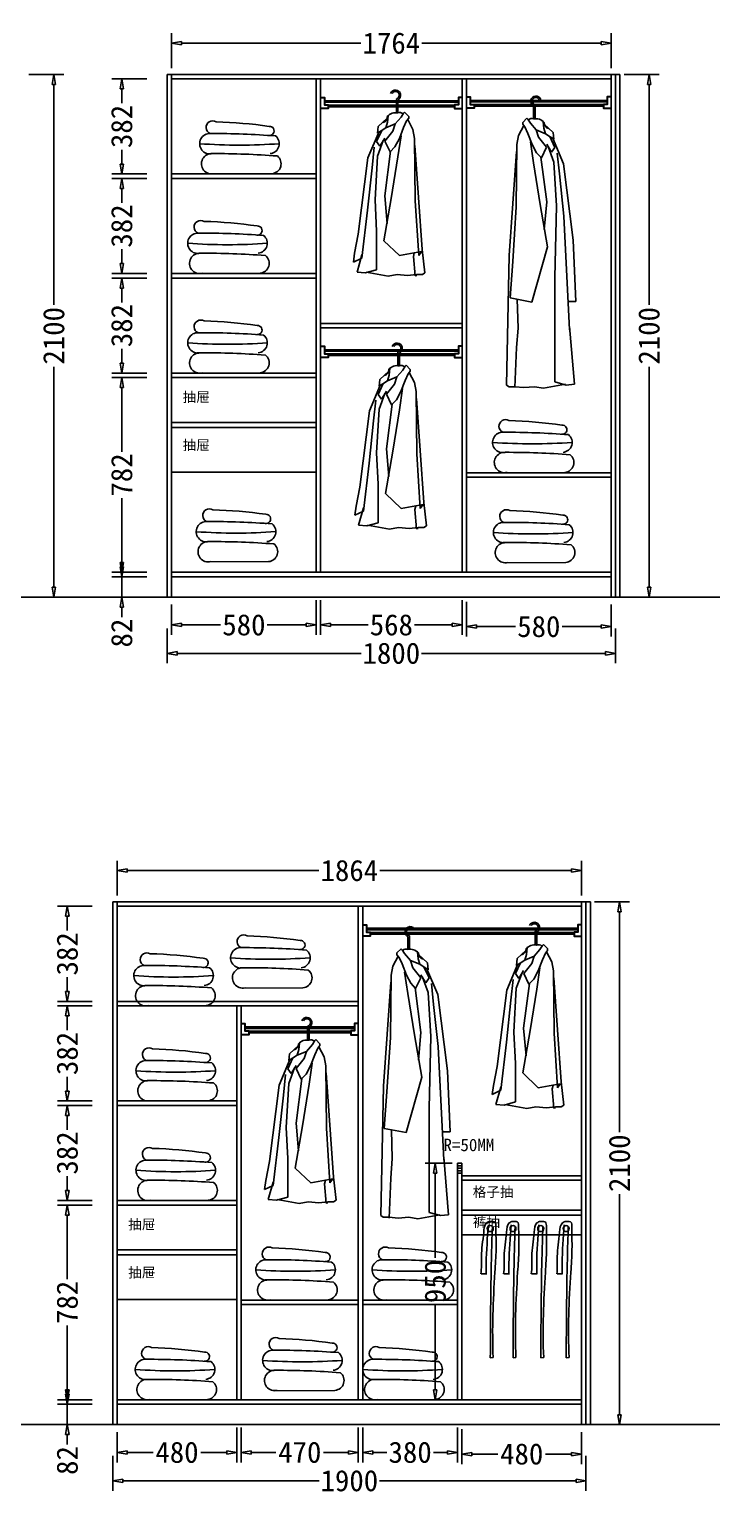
# Model space of a CAD drawing. Header units: millimetres. Extents: x 304407 to 361076, y -1262425 to -1203358.
# Drawn here: x 332654 to 335394, y -1219216 to -1213329 of the extents above; entities that cross this region are included whole.
import ezdxf

# ---------------------------------------------------------------- set-up
doc = ezdxf.new("R2010")
doc.units = ezdxf.units.MM
doc.header["$LTSCALE"] = 20
doc.layers.get('Defpoints').update_dxf_attribs({"color": 250})
for name, color, linetype in [('4', 1, 'Continuous'), ('6', 6, 'Continuous'), ('8', 8, 'Continuous'), ('LAYER10', 11, 'Continuous'), ('LAYER8', 11, 'Continuous'), ('图层3', 4, 'Continuous'), ('墙体', 40, 'Continuous')]:
    doc.layers.add(name, color=color, linetype=linetype)
doc.styles.get("Standard").update_dxf_attribs({"font": 'SimSun.ttf', "height": 85})
doc.styles.add('text', font='SimSun.ttf', dxfattribs={"height": 85})
doc.dimstyles.new('周文晶', dxfattribs={"dimtxt": 70, "dimasz": 40, "dimexe": 40, "dimexo": 30, "dimgap": 10, "dimtad": 0, "dimdec": 0, "dimtxsty": 'Standard', "dimblk": 'CLOSEDBLANK', "dimcen": 200, "dimclrd": 256, "dimclre": 256, "dimadec": 0, "dimazin": 0, "dimtfac": 1, "dimtdec": 0, "dimtmove": 0, "dimatfit": 3, "dimldrblk": 'CLOSEDBLANK', "dimfxl": 100, "dimfxlon": 1, "dimarcsym": 0})

# ---------------------------------------------------------------- blocks, each defined once
blk = doc.blocks.new('_ClosedBlank')
at = {"color": 0, "linetype": 'ByBlock', "lineweight": -2}
for p, q in [((-1, 0.17), (0, 0)), ((-1, 0.17), (-1, -0.17)), ((0, 0), (-1, -0.17))]:
    blk.add_line(p, q, dxfattribs=at)
blk = doc.blocks.new('*D427')
at = {"lineweight": -2, "transparency": 16777216}
for p, q in [((332652.6, -1213510.3), (332792.6, -1213510.3)), ((332752.6, -1213550.3), (332752.6, -1214435.6)), ((332752.6, -1215570.3), (332752.6, -1214685.1)), ((332652.6, -1215610.3), (332792.6, -1215610.3))]:
    blk.add_line(p, q, dxfattribs=at)
at = {"layer": 'Defpoints', "color": 0, "transparency": 16777216}
for p in [(332617.7, -1213510.3), (332752.6, -1213510.3), (332617.7, -1215610.3)]:
    blk.add_point(p, dxfattribs=at)
at = {"lineweight": -2, "transparency": 16777216, "xscale": 40, "yscale": 40, "zscale": 40}
for p, rotation in [((332752.6, -1213510.3), 90), ((332752.6, -1215610.3), 270)]:
    blk.add_blockref('_ClosedBlank', p, dxfattribs=dict(at, rotation=rotation))
at = {"color": 0, "transparency": 16777216, "insert": (332752.6, -1214560.3), "char_height": 85, "attachment_point": 5, "rotation": 90}
blk.add_mtext('2100', dxfattribs=at)
blk = doc.blocks.new('*D536')
at = {"lineweight": -2, "transparency": 16777216}
for p, q in [((333225.6, -1215640.3), (333225.6, -1215761.9)), ((333805.6, -1215621.9), (333805.6, -1215761.9)), ((333265.6, -1215721.9), (333421.5, -1215721.9)), ((333765.6, -1215721.9), (333609.6, -1215721.9))]:
    blk.add_line(p, q, dxfattribs=at)
at = {"layer": 'Defpoints', "color": 0, "transparency": 16777216}
for p in [(333805.6, -1215510.3), (333225.6, -1215610.3), (333805.6, -1215721.9)]:
    blk.add_point(p, dxfattribs=at)
at = {"lineweight": -2, "transparency": 16777216, "xscale": 40, "yscale": 40, "zscale": 40, "rotation": 180}
blk.add_blockref('_ClosedBlank', (333225.6, -1215721.9), dxfattribs=at)
at = {"lineweight": -2, "transparency": 16777216, "xscale": 40, "yscale": 40, "zscale": 40}
blk.add_blockref('_ClosedBlank', (333805.6, -1215721.9), dxfattribs=at)
at = {"color": 0, "transparency": 16777216, "insert": (333515.6, -1215721.9), "char_height": 85, "attachment_point": 5}
blk.add_mtext('580', dxfattribs=at)
blk = doc.blocks.new('*D537')
at = {"lineweight": -2, "transparency": 16777216}
for p, q in [((333823.6, -1215621.9), (333823.6, -1215761.9)), ((334391.6, -1215621.9), (334391.6, -1215761.9)), ((333863.6, -1215721.9), (334014, -1215721.9)), ((334351.6, -1215721.9), (334201.2, -1215721.9))]:
    blk.add_line(p, q, dxfattribs=at)
at = {"layer": 'Defpoints', "color": 0, "transparency": 16777216}
for p in [(333823.6, -1213528.3), (334391.6, -1215510.3), (334391.6, -1215721.9)]:
    blk.add_point(p, dxfattribs=at)
at = {"lineweight": -2, "transparency": 16777216, "xscale": 40, "yscale": 40, "zscale": 40, "rotation": 180}
blk.add_blockref('_ClosedBlank', (333823.6, -1215721.9), dxfattribs=at)
at = {"lineweight": -2, "transparency": 16777216, "xscale": 40, "yscale": 40, "zscale": 40}
blk.add_blockref('_ClosedBlank', (334391.6, -1215721.9), dxfattribs=at)
at = {"color": 0, "transparency": 16777216, "insert": (334107.6, -1215721.9), "char_height": 85, "attachment_point": 5}
blk.add_mtext('568', dxfattribs=at)
blk = doc.blocks.new('*D538')
at = {"lineweight": -2, "transparency": 16777216}
for p, q in [((333225.6, -1213484.9), (333225.6, -1213344.9)), ((334989.6, -1213484.9), (334989.6, -1213344.9)), ((333265.6, -1213384.9), (333985.7, -1213384.9)), ((334949.6, -1213384.9), (334229.5, -1213384.9))]:
    blk.add_line(p, q, dxfattribs=at)
at = {"layer": 'Defpoints', "color": 0, "transparency": 16777216}
for p in [(334989.6, -1213384.9), (333225.6, -1213528.3), (334989.6, -1213528.3)]:
    blk.add_point(p, dxfattribs=at)
at = {"lineweight": -2, "transparency": 16777216, "xscale": 40, "yscale": 40, "zscale": 40, "rotation": 180}
blk.add_blockref('_ClosedBlank', (333225.6, -1213384.9), dxfattribs=at)
at = {"lineweight": -2, "transparency": 16777216, "xscale": 40, "yscale": 40, "zscale": 40}
blk.add_blockref('_ClosedBlank', (334989.6, -1213384.9), dxfattribs=at)
at = {"color": 0, "transparency": 16777216, "insert": (334107.6, -1213384.9), "char_height": 85, "attachment_point": 5}
blk.add_mtext('1764', dxfattribs=at)
blk = doc.blocks.new('*D539')
at = {"lineweight": -2, "transparency": 16777216}
for p, q in [((333207.6, -1215735.9), (333207.6, -1215875.9)), ((335007.6, -1215735.9), (335007.6, -1215875.9)), ((333247.6, -1215835.9), (333986.6, -1215835.9)), ((334967.6, -1215835.9), (334228.5, -1215835.9))]:
    blk.add_line(p, q, dxfattribs=at)
at = {"layer": 'Defpoints', "color": 0, "transparency": 16777216}
for p in [(333207.6, -1215610.3), (335007.6, -1215610.3), (335007.6, -1215835.9)]:
    blk.add_point(p, dxfattribs=at)
at = {"lineweight": -2, "transparency": 16777216, "xscale": 40, "yscale": 40, "zscale": 40, "rotation": 180}
blk.add_blockref('_ClosedBlank', (333207.6, -1215835.9), dxfattribs=at)
at = {"lineweight": -2, "transparency": 16777216, "xscale": 40, "yscale": 40, "zscale": 40}
blk.add_blockref('_ClosedBlank', (335007.6, -1215835.9), dxfattribs=at)
at = {"color": 0, "transparency": 16777216, "insert": (334107.6, -1215835.9), "char_height": 85, "attachment_point": 5}
blk.add_mtext('1800', dxfattribs=at)
blk = doc.blocks.new('*D540')
at = {"lineweight": -2, "transparency": 16777216}
for p, q in [((333025.3, -1215488.3), (333025.3, -1215448.3)), ((333125.3, -1215528.3), (332985.3, -1215528.3)), ((333025.3, -1215528.3), (333025.3, -1215610.3)), ((333125.3, -1215610.3), (332985.3, -1215610.3)), ((333025.3, -1215650.3), (333025.3, -1215690.3))]:
    blk.add_line(p, q, dxfattribs=at)
at = {"layer": 'Defpoints', "color": 0, "transparency": 16777216}
for p in [(333025.3, -1215528.3), (333225.6, -1215528.3), (333207.6, -1215610.3)]:
    blk.add_point(p, dxfattribs=at)
at = {"lineweight": -2, "transparency": 16777216, "xscale": 40, "yscale": 40, "zscale": 40}
for p, rotation in [((333025.3, -1215528.3), 270), ((333025.3, -1215610.3), 90)]:
    blk.add_blockref('_ClosedBlank', p, dxfattribs=dict(at, rotation=rotation))
at = {"color": 0, "transparency": 16777216, "insert": (333025.3, -1215754.4), "char_height": 85, "attachment_point": 5, "rotation": 90}
blk.add_mtext('82', dxfattribs=at)
blk = doc.blocks.new('*D541')
at = {"lineweight": -2, "transparency": 16777216}
for p, q in [((333125.3, -1214728.3), (332985.3, -1214728.3)), ((333025.3, -1214768.3), (333025.3, -1215026.2)), ((333025.3, -1215470.3), (333025.3, -1215212.4)), ((333125.3, -1215510.3), (332985.3, -1215510.3))]:
    blk.add_line(p, q, dxfattribs=at)
at = {"layer": 'Defpoints', "color": 0, "transparency": 16777216}
for p in [(333025.3, -1214728.3), (333225.6, -1214728.3), (333225.6, -1215510.3)]:
    blk.add_point(p, dxfattribs=at)
at = {"lineweight": -2, "transparency": 16777216, "xscale": 40, "yscale": 40, "zscale": 40}
for p, rotation in [((333025.3, -1214728.3), 90), ((333025.3, -1215510.3), 270)]:
    blk.add_blockref('_ClosedBlank', p, dxfattribs=dict(at, rotation=rotation))
at = {"color": 0, "transparency": 16777216, "insert": (333025.3, -1215119.3), "char_height": 85, "attachment_point": 5, "rotation": 90}
blk.add_mtext('782', dxfattribs=at)
blk = doc.blocks.new('*D542')
at = {"lineweight": -2, "transparency": 16777216}
for p, q in [((333125.3, -1214328.3), (332985.3, -1214328.3)), ((333025.3, -1214368.3), (333025.3, -1214426)), ((333025.3, -1214670.3), (333025.3, -1214612.7)), ((333125.3, -1214710.3), (332985.3, -1214710.3))]:
    blk.add_line(p, q, dxfattribs=at)
at = {"layer": 'Defpoints', "color": 0, "transparency": 16777216}
for p in [(333025.3, -1214328.3), (333225.6, -1214328.3), (333225.6, -1214710.3)]:
    blk.add_point(p, dxfattribs=at)
at = {"lineweight": -2, "transparency": 16777216, "xscale": 40, "yscale": 40, "zscale": 40}
for p, rotation in [((333025.3, -1214328.3), 90), ((333025.3, -1214710.3), 270)]:
    blk.add_blockref('_ClosedBlank', p, dxfattribs=dict(at, rotation=rotation))
at = {"color": 0, "transparency": 16777216, "insert": (333025.3, -1214519.3), "char_height": 85, "attachment_point": 5, "rotation": 90}
blk.add_mtext('382', dxfattribs=at)
blk = doc.blocks.new('*D543')
at = {"lineweight": -2, "transparency": 16777216}
for p, q in [((333125.3, -1213928.3), (332985.3, -1213928.3)), ((333025.3, -1213968.3), (333025.3, -1214026)), ((333025.3, -1214270.3), (333025.3, -1214212.7)), ((333125.3, -1214310.3), (332985.3, -1214310.3))]:
    blk.add_line(p, q, dxfattribs=at)
at = {"layer": 'Defpoints', "color": 0, "transparency": 16777216}
for p in [(333025.3, -1213928.3), (333225.6, -1213928.3), (333225.6, -1214310.3)]:
    blk.add_point(p, dxfattribs=at)
at = {"lineweight": -2, "transparency": 16777216, "xscale": 40, "yscale": 40, "zscale": 40}
for p, rotation in [((333025.3, -1213928.3), 90), ((333025.3, -1214310.3), 270)]:
    blk.add_blockref('_ClosedBlank', p, dxfattribs=dict(at, rotation=rotation))
at = {"color": 0, "transparency": 16777216, "insert": (333025.3, -1214119.3), "char_height": 85, "attachment_point": 5, "rotation": 90}
blk.add_mtext('382', dxfattribs=at)
blk = doc.blocks.new('*D544')
at = {"lineweight": -2, "transparency": 16777216}
for p, q in [((333125.3, -1213528.3), (332985.3, -1213528.3)), ((333025.3, -1213568.3), (333025.3, -1213626)), ((333025.3, -1213870.3), (333025.3, -1213812.7)), ((333125.3, -1213910.3), (332985.3, -1213910.3))]:
    blk.add_line(p, q, dxfattribs=at)
at = {"layer": 'Defpoints', "color": 0, "transparency": 16777216}
for p in [(333025.3, -1213528.3), (333225.6, -1213528.3), (333225.6, -1213910.3)]:
    blk.add_point(p, dxfattribs=at)
at = {"lineweight": -2, "transparency": 16777216, "xscale": 40, "yscale": 40, "zscale": 40}
for p, rotation in [((333025.3, -1213528.3), 90), ((333025.3, -1213910.3), 270)]:
    blk.add_blockref('_ClosedBlank', p, dxfattribs=dict(at, rotation=rotation))
at = {"color": 0, "transparency": 16777216, "insert": (333025.3, -1213719.3), "char_height": 85, "attachment_point": 5, "rotation": 90}
blk.add_mtext('382', dxfattribs=at)
blk = doc.blocks.new('*D545')
at = {"lineweight": -2, "transparency": 16777216}
for p, q in [((335042.4, -1213510.3), (335182.4, -1213510.3)), ((335142.4, -1213550.3), (335142.4, -1214435.6)), ((335142.4, -1215570.3), (335142.4, -1214685.1)), ((335042.4, -1215610.3), (335182.4, -1215610.3))]:
    blk.add_line(p, q, dxfattribs=at)
at = {"layer": 'Defpoints', "color": 0, "transparency": 16777216}
for p in [(335007.6, -1213510.3), (335142.4, -1213510.3), (335007.6, -1215610.3)]:
    blk.add_point(p, dxfattribs=at)
at = {"lineweight": -2, "transparency": 16777216, "xscale": 40, "yscale": 40, "zscale": 40}
for p, rotation in [((335142.4, -1213510.3), 90), ((335142.4, -1215610.3), 270)]:
    blk.add_blockref('_ClosedBlank', p, dxfattribs=dict(at, rotation=rotation))
at = {"color": 0, "transparency": 16777216, "insert": (335142.4, -1214560.3), "char_height": 85, "attachment_point": 5, "rotation": 90}
blk.add_mtext('2100', dxfattribs=at)
blk = doc.blocks.new('*D546')
at = {"lineweight": -2, "transparency": 16777216}
for p, q in [((334409.6, -1215628.5), (334409.6, -1215768.5)), ((334989.6, -1215640.3), (334989.6, -1215768.5)), ((334449.6, -1215728.5), (334605.5, -1215728.5)), ((334949.6, -1215728.5), (334793.6, -1215728.5))]:
    blk.add_line(p, q, dxfattribs=at)
at = {"layer": 'Defpoints', "color": 0, "transparency": 16777216}
for p in [(334409.6, -1215510.3), (334989.6, -1215610.3), (334989.6, -1215728.5)]:
    blk.add_point(p, dxfattribs=at)
at = {"lineweight": -2, "transparency": 16777216, "xscale": 40, "yscale": 40, "zscale": 40, "rotation": 180}
blk.add_blockref('_ClosedBlank', (334409.6, -1215728.5), dxfattribs=at)
at = {"lineweight": -2, "transparency": 16777216, "xscale": 40, "yscale": 40, "zscale": 40}
blk.add_blockref('_ClosedBlank', (334989.6, -1215728.5), dxfattribs=at)
at = {"color": 0, "transparency": 16777216, "insert": (334699.6, -1215728.5), "char_height": 85, "attachment_point": 5}
blk.add_mtext('580', dxfattribs=at)
blk = doc.blocks.new('*D2085')
at = {"lineweight": -2, "transparency": 16777216}
for p, q in [((333487, -1218945.7), (333487, -1219085.7)), ((333007, -1218964.1), (333007, -1219085.7)), ((333047, -1219045.7), (333151.5, -1219045.7)), ((333447, -1219045.7), (333342.4, -1219045.7))]:
    blk.add_line(p, q, dxfattribs=at)
at = {"layer": 'Defpoints', "color": 0, "transparency": 16777216}
for p in [(333487, -1218834.1), (333007, -1218934.1), (333487, -1219045.7)]:
    blk.add_point(p, dxfattribs=at)
at = {"lineweight": -2, "transparency": 16777216, "xscale": 40, "yscale": 40, "zscale": 40, "rotation": 180}
blk.add_blockref('_ClosedBlank', (333007, -1219045.7), dxfattribs=at)
at = {"lineweight": -2, "transparency": 16777216, "xscale": 40, "yscale": 40, "zscale": 40}
blk.add_blockref('_ClosedBlank', (333487, -1219045.7), dxfattribs=at)
at = {"color": 0, "transparency": 16777216, "insert": (333247, -1219045.7), "char_height": 85, "attachment_point": 5}
blk.add_mtext('480', dxfattribs=at)
blk = doc.blocks.new('*D2086')
at = {"lineweight": -2, "transparency": 16777216}
for p, q in [((333993, -1218945.7), (333993, -1219085.7)), ((334373, -1218945.7), (334373, -1219085.7)), ((334033, -1219045.7), (334088.9, -1219045.7)), ((334333, -1219045.7), (334277, -1219045.7))]:
    blk.add_line(p, q, dxfattribs=at)
at = {"layer": 'Defpoints', "color": 0, "transparency": 16777216}
for p in [(333993, -1216852.1), (334373, -1218834.1), (334373, -1219045.7)]:
    blk.add_point(p, dxfattribs=at)
at = {"lineweight": -2, "transparency": 16777216, "xscale": 40, "yscale": 40, "zscale": 40, "rotation": 180}
blk.add_blockref('_ClosedBlank', (333993, -1219045.7), dxfattribs=at)
at = {"lineweight": -2, "transparency": 16777216, "xscale": 40, "yscale": 40, "zscale": 40}
blk.add_blockref('_ClosedBlank', (334373, -1219045.7), dxfattribs=at)
at = {"color": 0, "transparency": 16777216, "insert": (334183, -1219045.7), "char_height": 85, "attachment_point": 5}
blk.add_mtext('380', dxfattribs=at)
blk = doc.blocks.new('*D2087')
at = {"lineweight": -2, "transparency": 16777216}
for p, q in [((333007, -1216808.7), (333007, -1216668.7)), ((333047, -1216708.7), (333817.1, -1216708.7)), ((334831, -1216708.7), (334060.9, -1216708.7)), ((334871, -1216808.7), (334871, -1216668.7))]:
    blk.add_line(p, q, dxfattribs=at)
at = {"layer": 'Defpoints', "color": 0, "transparency": 16777216}
for p in [(334871, -1216708.7), (333007, -1216852.1), (334871, -1216852.1)]:
    blk.add_point(p, dxfattribs=at)
at = {"lineweight": -2, "transparency": 16777216, "xscale": 40, "yscale": 40, "zscale": 40, "rotation": 180}
blk.add_blockref('_ClosedBlank', (333007, -1216708.7), dxfattribs=at)
at = {"lineweight": -2, "transparency": 16777216, "xscale": 40, "yscale": 40, "zscale": 40}
blk.add_blockref('_ClosedBlank', (334871, -1216708.7), dxfattribs=at)
at = {"color": 0, "transparency": 16777216, "insert": (333939, -1216708.7), "char_height": 85, "attachment_point": 5}
blk.add_mtext('1864', dxfattribs=at)
blk = doc.blocks.new('*D2088')
at = {"lineweight": -2, "transparency": 16777216}
for p, q in [((332989, -1219059.8), (332989, -1219199.8)), ((334889, -1219059.8), (334889, -1219199.8)), ((333029, -1219159.8), (333818, -1219159.8)), ((334849, -1219159.8), (334059.9, -1219159.8))]:
    blk.add_line(p, q, dxfattribs=at)
at = {"layer": 'Defpoints', "color": 0, "transparency": 16777216}
for p in [(332989, -1218934.1), (334889, -1218934.1), (334889, -1219159.8)]:
    blk.add_point(p, dxfattribs=at)
at = {"lineweight": -2, "transparency": 16777216, "xscale": 40, "yscale": 40, "zscale": 40, "rotation": 180}
blk.add_blockref('_ClosedBlank', (332989, -1219159.8), dxfattribs=at)
at = {"lineweight": -2, "transparency": 16777216, "xscale": 40, "yscale": 40, "zscale": 40}
blk.add_blockref('_ClosedBlank', (334889, -1219159.8), dxfattribs=at)
at = {"color": 0, "transparency": 16777216, "insert": (333939, -1219159.8), "char_height": 85, "attachment_point": 5}
blk.add_mtext('1900', dxfattribs=at)
blk = doc.blocks.new('*D2089')
at = {"lineweight": -2, "transparency": 16777216}
for p, q in [((334923.8, -1216834.1), (335063.8, -1216834.1)), ((335023.8, -1216874.1), (335023.8, -1217759.4)), ((335023.8, -1218894.1), (335023.8, -1218008.9)), ((334923.8, -1218934.1), (335063.8, -1218934.1))]:
    blk.add_line(p, q, dxfattribs=at)
at = {"layer": 'Defpoints', "color": 0, "transparency": 16777216}
for p in [(334889, -1216834.1), (335023.8, -1216834.1), (334889, -1218934.1)]:
    blk.add_point(p, dxfattribs=at)
at = {"lineweight": -2, "transparency": 16777216, "xscale": 40, "yscale": 40, "zscale": 40}
for p, rotation in [((335023.8, -1216834.1), 90), ((335023.8, -1218934.1), 270)]:
    blk.add_blockref('_ClosedBlank', p, dxfattribs=dict(at, rotation=rotation))
at = {"color": 0, "transparency": 16777216, "insert": (335023.8, -1217884.1), "char_height": 85, "attachment_point": 5, "rotation": 90}
blk.add_mtext('2100', dxfattribs=at)
blk = doc.blocks.new('*D2090')
at = {"lineweight": -2, "transparency": 16777216}
for p, q in [((334352, -1217884.1), (334244, -1217884.1)), ((334284, -1217924.1), (334284, -1218264.1)), ((334284, -1218794.1), (334284, -1218454.1)), ((334343, -1218834.1), (334244, -1218834.1))]:
    blk.add_line(p, q, dxfattribs=at)
at = {"layer": 'Defpoints', "color": 0, "transparency": 16777216}
for p in [(334382, -1217884.1), (334284, -1218834.1), (334373, -1218834.1)]:
    blk.add_point(p, dxfattribs=at)
at = {"lineweight": -2, "transparency": 16777216, "xscale": 40, "yscale": 40, "zscale": 40}
for p, rotation in [((334284, -1217884.1), 90), ((334284, -1218834.1), 270)]:
    blk.add_blockref('_ClosedBlank', p, dxfattribs=dict(at, rotation=rotation))
at = {"color": 0, "transparency": 16777216, "insert": (334284, -1218359.1), "char_height": 85, "attachment_point": 5, "rotation": 90}
blk.add_mtext('950', dxfattribs=at)
blk = doc.blocks.new('*D2091')
at = {"lineweight": -2, "transparency": 16777216}
for p, q in [((334391, -1218952.4), (334391, -1219092.4)), ((334871, -1218964.1), (334871, -1219092.4)), ((334431, -1219052.4), (334535.5, -1219052.4)), ((334831, -1219052.4), (334726.4, -1219052.4))]:
    blk.add_line(p, q, dxfattribs=at)
at = {"layer": 'Defpoints', "color": 0, "transparency": 16777216}
for p in [(334391, -1218834.1), (334871, -1218934.1), (334871, -1219052.4)]:
    blk.add_point(p, dxfattribs=at)
at = {"lineweight": -2, "transparency": 16777216, "xscale": 40, "yscale": 40, "zscale": 40, "rotation": 180}
blk.add_blockref('_ClosedBlank', (334391, -1219052.4), dxfattribs=at)
at = {"lineweight": -2, "transparency": 16777216, "xscale": 40, "yscale": 40, "zscale": 40}
blk.add_blockref('_ClosedBlank', (334871, -1219052.4), dxfattribs=at)
at = {"color": 0, "transparency": 16777216, "insert": (334631, -1219052.4), "char_height": 85, "attachment_point": 5}
blk.add_mtext('480', dxfattribs=at)
blk = doc.blocks.new('*D2092')
at = {"lineweight": -2, "transparency": 16777216}
for p, q in [((332806.7, -1218812.1), (332806.7, -1218772.1)), ((332906.7, -1218852.1), (332766.7, -1218852.1)), ((332806.7, -1218852.1), (332806.7, -1218934.1)), ((332906.7, -1218934.1), (332766.7, -1218934.1)), ((332806.7, -1218974.1), (332806.7, -1219014.1))]:
    blk.add_line(p, q, dxfattribs=at)
at = {"layer": 'Defpoints', "color": 0, "transparency": 16777216}
for p in [(332806.7, -1218852.1), (333007, -1218852.1), (332989, -1218934.1)]:
    blk.add_point(p, dxfattribs=at)
at = {"lineweight": -2, "transparency": 16777216, "xscale": 40, "yscale": 40, "zscale": 40}
for p, rotation in [((332806.7, -1218852.1), 270), ((332806.7, -1218934.1), 90)]:
    blk.add_blockref('_ClosedBlank', p, dxfattribs=dict(at, rotation=rotation))
at = {"color": 0, "transparency": 16777216, "insert": (332806.7, -1219078.2), "char_height": 85, "attachment_point": 5, "rotation": 90}
blk.add_mtext('82', dxfattribs=at)
blk = doc.blocks.new('*D2093')
at = {"lineweight": -2, "transparency": 16777216}
for p, q in [((332906.7, -1218052.1), (332766.7, -1218052.1)), ((332806.7, -1218092.1), (332806.7, -1218350)), ((332806.7, -1218794.1), (332806.7, -1218536.2)), ((332906.7, -1218834.1), (332766.7, -1218834.1))]:
    blk.add_line(p, q, dxfattribs=at)
at = {"layer": 'Defpoints', "color": 0, "transparency": 16777216}
for p in [(332806.7, -1218052.1), (333007, -1218052.1), (333007, -1218834.1)]:
    blk.add_point(p, dxfattribs=at)
at = {"lineweight": -2, "transparency": 16777216, "xscale": 40, "yscale": 40, "zscale": 40}
for p, rotation in [((332806.7, -1218052.1), 90), ((332806.7, -1218834.1), 270)]:
    blk.add_blockref('_ClosedBlank', p, dxfattribs=dict(at, rotation=rotation))
at = {"color": 0, "transparency": 16777216, "insert": (332806.7, -1218443.1), "char_height": 85, "attachment_point": 5, "rotation": 90}
blk.add_mtext('782', dxfattribs=at)
blk = doc.blocks.new('*D2094')
at = {"lineweight": -2, "transparency": 16777216}
for p, q in [((332906.7, -1217652.1), (332766.7, -1217652.1)), ((332806.7, -1217692.1), (332806.7, -1217749.8)), ((332806.7, -1217994.1), (332806.7, -1217936.5)), ((332906.7, -1218034.1), (332766.7, -1218034.1))]:
    blk.add_line(p, q, dxfattribs=at)
at = {"layer": 'Defpoints', "color": 0, "transparency": 16777216}
for p in [(332806.7, -1217652.1), (333007, -1217652.1), (333007, -1218034.1)]:
    blk.add_point(p, dxfattribs=at)
at = {"lineweight": -2, "transparency": 16777216, "xscale": 40, "yscale": 40, "zscale": 40}
for p, rotation in [((332806.7, -1217652.1), 90), ((332806.7, -1218034.1), 270)]:
    blk.add_blockref('_ClosedBlank', p, dxfattribs=dict(at, rotation=rotation))
at = {"color": 0, "transparency": 16777216, "insert": (332806.7, -1217843.1), "char_height": 85, "attachment_point": 5, "rotation": 90}
blk.add_mtext('382', dxfattribs=at)
blk = doc.blocks.new('*D2095')
at = {"lineweight": -2, "transparency": 16777216}
for p, q in [((332906.7, -1217252.1), (332766.7, -1217252.1)), ((332806.7, -1217292.1), (332806.7, -1217349.8)), ((332806.7, -1217594.1), (332806.7, -1217536.5)), ((332906.7, -1217634.1), (332766.7, -1217634.1))]:
    blk.add_line(p, q, dxfattribs=at)
at = {"layer": 'Defpoints', "color": 0, "transparency": 16777216}
for p in [(332806.7, -1217252.1), (333007, -1217252.1), (333007, -1217634.1)]:
    blk.add_point(p, dxfattribs=at)
at = {"lineweight": -2, "transparency": 16777216, "xscale": 40, "yscale": 40, "zscale": 40}
for p, rotation in [((332806.7, -1217252.1), 90), ((332806.7, -1217634.1), 270)]:
    blk.add_blockref('_ClosedBlank', p, dxfattribs=dict(at, rotation=rotation))
at = {"color": 0, "transparency": 16777216, "insert": (332806.7, -1217443.1), "char_height": 85, "attachment_point": 5, "rotation": 90}
blk.add_mtext('382', dxfattribs=at)
blk = doc.blocks.new('*D2096')
at = {"lineweight": -2, "transparency": 16777216}
for p, q in [((332906.7, -1216852.1), (332766.7, -1216852.1)), ((332806.7, -1216892.1), (332806.7, -1216949.8)), ((332806.7, -1217194.1), (332806.7, -1217136.5)), ((332906.7, -1217234.1), (332766.7, -1217234.1))]:
    blk.add_line(p, q, dxfattribs=at)
at = {"layer": 'Defpoints', "color": 0, "transparency": 16777216}
for p in [(332806.7, -1216852.1), (333007, -1216852.1), (333007, -1217234.1)]:
    blk.add_point(p, dxfattribs=at)
at = {"lineweight": -2, "transparency": 16777216, "xscale": 40, "yscale": 40, "zscale": 40}
for p, rotation in [((332806.7, -1216852.1), 90), ((332806.7, -1217234.1), 270)]:
    blk.add_blockref('_ClosedBlank', p, dxfattribs=dict(at, rotation=rotation))
at = {"color": 0, "transparency": 16777216, "insert": (332806.7, -1217043.1), "char_height": 85, "attachment_point": 5, "rotation": 90}
blk.add_mtext('382', dxfattribs=at)
blk = doc.blocks.new('*D2097')
at = {"lineweight": -2, "transparency": 16777216}
for p, q in [((333505, -1218945.7), (333505, -1219085.7)), ((333975, -1218945.7), (333975, -1219085.7)), ((333545, -1219045.7), (333644.5, -1219045.7)), ((333935, -1219045.7), (333835.4, -1219045.7))]:
    blk.add_line(p, q, dxfattribs=at)
at = {"layer": 'Defpoints', "color": 0, "transparency": 16777216}
for p in [(333505, -1218834.1), (333975, -1218834.1), (333975, -1219045.7)]:
    blk.add_point(p, dxfattribs=at)
at = {"lineweight": -2, "transparency": 16777216, "xscale": 40, "yscale": 40, "zscale": 40, "rotation": 180}
blk.add_blockref('_ClosedBlank', (333505, -1219045.7), dxfattribs=at)
at = {"lineweight": -2, "transparency": 16777216, "xscale": 40, "yscale": 40, "zscale": 40}
blk.add_blockref('_ClosedBlank', (333975, -1219045.7), dxfattribs=at)
at = {"color": 0, "transparency": 16777216, "insert": (333740, -1219045.7), "char_height": 85, "attachment_point": 5}
blk.add_mtext('470', dxfattribs=at)
blk = doc.blocks.new('A$C1C5764E0')
at = {"layer": '8'}
for p, q in [((172.3, 708.4), (172.3, 657.4)), ((178.3, 708.4), (178.3, 657.4)), ((191.5, 639.3), (201.2, 654.6)), ((201.2, 654.6), (205.3, 658.7)), ((205.3, 658.7), (222, 642.1)), ((99.9, 601.9), (97.1, 574.2)), ((97.1, 574.2), (130.4, 596.4)), ((135.3, 635.3), (99.9, 601.9)), ((130.4, 596.4), (137.4, 618.5)), ((130.4, 596.4), (167.9, 611.6)), ((137.4, 618.5), (140.1, 644.9)), ((158.2, 582.5), (167.9, 611.6)), ((167.9, 611.6), (191.5, 639.3)), ((201.2, 597.8), (184.5, 553.4)), ((213.6, 624.1), (201.2, 597.8)), ((222, 635.2), (213.6, 624.1)), ((217.8, 629.6), (238.6, 589.4)), ((222, 642.1), (222, 635.2)), ((238.6, 589.4), (245.5, 553.4)), ((103, 580.9), (58.4, 475.1)), ((113.7, 585.2), (93.2, 541.7)), ((93.2, 541.7), (106.3, 522.1)), ((96.5, 482.8), (119.4, 544.9)), ((106.3, 522.1), (125.9, 554.7)), ((126.3, 542.3), (158.2, 582.5)), ((147.1, 499.3), (126.3, 542.3)), ((184.5, 553.4), (166.5, 520.1)), ((178.3, 479.5), (191.3, 564.6)), ((245.5, 553.4), (248.3, 302.5)), ((58.4, 475.1), (19.5, 168.8)), ((75, 435), (83.4, 518.8)), ((86.6, 306.3), (96.5, 482.8)), ((148.8, 502.4), (125.9, 322.6)), ((166.5, 520.1), (147.1, 499.3)), ((152.1, 312.8), (178.3, 479.5)), ((276.4, 106.8), (247, 525.3)), ((57, 265.8), (75, 435)), ((93.2, 180.9), (86.6, 306.3)), ((122.6, 142.8), (152.1, 312.8)), ((125.9, 322.6), (135.7, 211.4)), ((248.3, 302.5), (262.2, 83.5)), ((34.3, 73.1), (57, 265.8)), ((93.2, 26.2), (93.2, 180.9)), ((19.5, 168.8), (4.8, 92.7)), ((184.8, 82.8), (122.6, 142.8)), ((4.8, 92.7), (0, 56.7)), ((0, 56.7), (34.3, 73.1)), ((34.3, 86.2), (14.7, 16.3)), ((273.1, 99.1), (184.8, 82.8)), ((244.2, 93.8), (240.9, 79.6)), ((240.9, 79.6), (247.4, 1.1)), ((262.2, 83.5), (273.1, 99.1)), ((286.7, 13.1), (276.4, 106.8)), ((14.7, 16.3), (47.4, 13.1)), ((47.4, 13.1), (93.2, 26.2)), ((50.7, 16.3), (139, 0)), ((139, 0), (175, 6.5)), ((175, 6.5), (217.5, 3.3)), ((217.5, 3.3), (253.5, 6.5)), ((247.4, 1.1), (254, 3.3)), ((253.5, 6.5), (276.9, 6.5)), ((276.9, 6.5), (286.7, 13.1))]:
    blk.add_line(p, q, dxfattribs=at)
for centre, radius, start, end in [((168.9, 727.1), 20.9, 296.63379, 159.52854), ((168.9, 727.1), 14.9, 296.63379, 150.61748), ((175.9, 709.9), 3.91, 94.6712, 201.96259), ((168.9, 613.1), 43.9, 77.69929, 138.59655), ((186.2, 639.8), 18, 42.48003, 116.33917), ((110.9, 641.2), 25.1, 286.26362, 2.02477)]:
    blk.add_arc(centre, radius, start, end, dxfattribs=at)
blk = doc.blocks.new('A$C4F477F88')
at = {"layer": 'LAYER10'}
blk.add_blockref('A$C1C5764E0', (0, 0), dxfattribs=at)
blk = doc.blocks.new('A$C5E603B19')
at = {"layer": 'LAYER8'}
blk.add_blockref('A$C4F477F88', (0, 0), dxfattribs=at)
blk = doc.blocks.new('A$C1B0A679D')
at = {"layer": '图层3'}
blk.add_blockref('A$C5E603B19', (0, 0), dxfattribs=at)
blk = doc.blocks.new('A$C52EB379C')
at = {"layer": '8'}
for p, q in [((163.3, 1134.6), (163.3, 1083.5)), ((169.3, 1134.6), (169.3, 1083.5)), ((126.4, 1061.5), (91, 1028.1)), ((128.4, 1044.7), (131.2, 1071)), ((159, 1037.8), (182.5, 1065.5)), ((182.5, 1065.5), (192.3, 1080.7)), ((192.3, 1080.7), (196.4, 1084.9)), ((196.4, 1084.9), (213.1, 1068.3)), ((213.1, 1061.3), (204.7, 1050.2)), ((213.1, 1068.3), (213.1, 1061.3)), ((94.1, 1007.1), (49.5, 901.3)), ((104.8, 1011.4), (84.3, 967.8)), ((91, 1028.1), (88.2, 1000.3)), ((88.2, 1000.3), (121.5, 1022.5)), ((117.4, 968.5), (149.3, 1008.7)), ((121.5, 1022.5), (128.4, 1044.7)), ((121.5, 1022.5), (159, 1037.8)), ((149.3, 1008.7), (159, 1037.8)), ((192.3, 1023.9), (175.6, 979.5)), ((204.7, 1050.2), (192.3, 1023.9)), ((208.9, 1055.8), (229.7, 1015.6)), ((229.7, 1015.6), (236.6, 979.5)), ((66.1, 861.1), (74.5, 944.9)), ((84.3, 967.8), (97.4, 948.2)), ((87.6, 909), (110.5, 971.1)), ((97.4, 948.2), (117, 980.9)), ((138.2, 925.5), (117.4, 968.5)), ((157.6, 946.3), (138.2, 925.5)), ((175.6, 979.5), (157.6, 946.3)), ((169.3, 905.7), (182.4, 990.7)), ((236.6, 979.5), (239.4, 728.7)), ((267.5, 533), (238.1, 951.5)), ((49.5, 901.3), (10.6, 595)), ((77.7, 732.4), (87.6, 909)), ((139.9, 928.6), (117, 748.8)), ((143.2, 738.9), (169.3, 905.7)), ((48.1, 692), (66.1, 861.1)), ((84.3, 444.7), (77.7, 732.4)), ((113.7, 568.9), (143.2, 738.9)), ((117, 748.8), (126.8, 637.6)), ((239.4, 728.7), (253.3, 509.7)), ((25.4, 235.4), (48.1, 692)), ((10.6, 595), (0, 349)), ((175.9, 346.6), (113.7, 568.9)), ((277.8, 13.1), (267.5, 533)), ((253.3, 509.7), (264.2, 362.9)), ((84.3, 26.2), (84.3, 444.7)), ((264.2, 362.9), (175.9, 346.6)), ((235.3, 357.6), (232, 242)), ((0, 349), (31, 349)), ((25.4, 248.5), (5.8, 16.3)), ((232, 242), (238.5, 163.5)), ((238.5, 163.5), (245.1, 3.3)), ((5.8, 16.3), (38.5, 13.1)), ((38.5, 13.1), (84.3, 26.2)), ((41.7, 16.3), (130.1, 0)), ((130.1, 0), (166.1, 6.5)), ((166.1, 6.5), (208.6, 3.3)), ((208.6, 3.3), (244.6, 6.5)), ((244.6, 6.5), (268, 6.5)), ((268, 6.5), (277.8, 13.1))]:
    blk.add_line(p, q, dxfattribs=at)
for centre, radius, start, end in [((160, 1153.2), 20.9, 296.63379, 159.52854), ((160, 1153.2), 14.9, 296.63379, 150.61748), ((167, 1136), 3.91, 94.6712, 201.96259), ((102, 1067.4), 25.1, 286.26362, 2.02477), ((160, 1039.2), 43.9, 77.69929, 138.59655), ((177.3, 1066), 18, 42.48003, 116.33917)]:
    blk.add_arc(centre, radius, start, end, dxfattribs=at)
blk = doc.blocks.new('A$C05785CA5')
at = {"layer": 'LAYER10'}
blk.add_blockref('A$C52EB379C', (0, 0), dxfattribs=at)
blk = doc.blocks.new('A$C100967EE')
at = {"layer": 'LAYER10'}
blk.add_blockref('A$C05785CA5', (0, 0), dxfattribs=at)
blk = doc.blocks.new('A$C65D30603')
at = {"layer": 'LAYER8'}
blk.add_blockref('A$C100967EE', (0, 0), dxfattribs=at)
blk = doc.blocks.new('A$C50CE712E')
at = {"layer": '图层3'}
blk.add_blockref('A$C65D30603', (0, 0), dxfattribs=at)
blk = doc.blocks.new('A$C11F00F61')
at = {"color": 8}
blk.add_line((48.2, 0), (290.3, 1.2), dxfattribs=at)
at = {"layer": '墙体', "color": 8}
for centre, radius, start, end in [((52.6, 186.6), 26.7, 59.80213, 244.0801), ((9.8, -1698.7), 1909.1, 81.89814, 88.31115), ((280.3, 173), 18.4, 260.15505, 94.41573), ((41, 121.6), 41, 86.08337, 284.09881), ((159.2, 2329.1), 2213.2, 265.87556, 274.15905), ((53.8, -3125.6), 3288.1, 85.62439, 90.17553), ((279.7, 121.7), 40, 274.94064, 51.31651), ((48.2, 41), 41, 86.08337, 284.09881), ((61, -3206.2), 3288.1, 85.62439, 90.17553), ((286.9, 41.1), 40, 274.94064, 51.31651)]:
    blk.add_arc(centre, radius, start, end, dxfattribs=at)
blk = doc.blocks.new('A$C3B9601DC')
at = {"layer": '4', "color": 8}
blk.add_line((62, 1.5), (47.4, 0), dxfattribs=at)
for points, knots in [([(62, 1.5), (55.4, 144.3), (62.8, 324.3), (78.7, 548.8), (75.2, 622.1), (75.7, 684.6), (46.8, 686.9), (17.9, 676.1), (12.7, 599.8), (-1.5, 524.3), (4.4, 450.4), (0, 421.8)], [0, 0, 0, 0, 428.516837, 544.203019, 664.137455, 677.621305, 701.749401, 722.125787, 770.743064, 895.133582, 980.731534, 980.731534, 980.731534, 980.731534]), ([(37.8, 667.5), (32.8, 603.2), (26.4, 521.3), (26.8, 439.3), (26.9, 421.8)], [0, 0, 0, 0, 193.394932, 246.046188, 246.046188, 246.046188, 246.046188])]:
    blk.add_open_spline(points, degree=3, knots=knots, dxfattribs=at)
blk.add_spline([(57.6, 658.7), (53.2, 497.8), (47.4, 0)], degree=3, dxfattribs=at)
blk.add_open_spline([(1.4, 421.8), (10.7, 421.8), (19.9, 421.8), (29.2, 421.8)], degree=3, dxfattribs=at)
at = {"layer": '6', "color": 8}
blk.add_circle((47.2, 648.9), 15, dxfattribs=at)
blk = doc.blocks.new('edr334343')
at = {"layer": '6', "color": 8, "xscale": 0.7999999999301508, "yscale": 0.7999999999301508, "zscale": 0.7999999999301508}
for p in [(311012.9, -1202094.7), (311104.2, -1202094.7), (311215.5, -1202094.7), (311317.6, -1202094.7)]:
    blk.add_blockref('A$C3B9601DC', p, dxfattribs=at)

msp = doc.modelspace()

# ---------------------------------------------------------------- linework, layer by layer
for p, q in [((333207.6, -1215610.3), (333207.6, -1213510.3)), ((333207.6, -1213510.3), (335007.6, -1213510.3)), ((333225.6, -1215610.3), (333225.6, -1213510.3)), ((333225.6, -1213528.3), (334989.6, -1213528.3)), ((333805.6, -1215510.3), (333805.6, -1213528.3)), ((333823.6, -1215510.3), (333823.6, -1213528.3)), ((334391.6, -1213528.3), (334391.6, -1215510.3)), ((334409.6, -1213528.3), (334409.6, -1215510.3)), ((334989.6, -1213510.3), (334989.6, -1215610.3)), ((335007.6, -1213510.3), (335007.6, -1215610.3)), ((335025.6, -1213510.3), (335007.6, -1213510.3)), ((335025.6, -1215610.3), (335025.6, -1213510.3)), ((333225.6, -1213910.3), (333805.6, -1213910.3)), ((333225.6, -1213928.3), (333805.6, -1213928.3)), ((333225.6, -1214310.3), (333805.6, -1214310.3)), ((333225.6, -1214328.3), (333805.6, -1214328.3)), ((334391.6, -1214510.3), (333823.6, -1214510.3)), ((334391.6, -1214528.3), (333823.6, -1214528.3)), ((333225.6, -1214710.3), (333805.6, -1214710.3)), ((333225.6, -1214728.3), (333805.6, -1214728.3)), ((333225.6, -1214908.3), (333805.6, -1214908.3)), ((333225.6, -1214928.3), (333805.6, -1214928.3)), ((333225.6, -1215108.3), (333805.6, -1215108.3)), ((334409.6, -1215110.3), (334989.6, -1215110.3)), ((334409.6, -1215128.3), (334989.6, -1215128.3)), ((333225.6, -1215510.3), (334989.6, -1215510.3)), ((333225.6, -1215528.3), (334989.6, -1215528.3)), ((333207.6, -1215610.3), (335007.6, -1215610.3)), ((335007.6, -1215610.3), (335025.6, -1215610.3)), ((332989, -1218934.1), (332989, -1216834.1)), ((332989, -1216834.1), (334889, -1216834.1)), ((333007, -1218934.1), (333007, -1216834.1)), ((334871, -1216834.1), (334871, -1218934.1)), ((334889, -1216834.1), (334889, -1218934.1)), ((334907, -1216834.1), (334889, -1216834.1)), ((334907, -1218934.1), (334907, -1216834.1)), ((333007, -1216852.1), (334871, -1216852.1)), ((333975, -1218834.1), (333975, -1216852.1)), ((333993, -1218834.1), (333993, -1216852.1)), ((333007, -1217234.1), (333975, -1217234.1)), ((333007, -1217252.1), (333975, -1217252.1)), ((333487, -1218834.1), (333487, -1217252.1)), ((333505, -1218834.1), (333505, -1217252.1)), ((333007, -1217634.1), (333487, -1217634.1)), ((333007, -1217652.1), (333487, -1217652.1)), ((334373, -1217884.1), (334373, -1218834.1)), ((334391, -1217884.1), (334373, -1217884.1)), ((334391, -1217894.1), (334373, -1217894.1)), ((334391, -1217884.1), (334391, -1218834.1)), ((334391, -1217904.1), (334373, -1217904.1)), ((334391, -1217914.1), (334373, -1217914.1)), ((334391, -1217924.1), (334373, -1217924.1)), ((334871, -1217934.1), (334391, -1217934.1)), ((334871, -1217952.1), (334391, -1217952.1)), ((333007, -1218034.1), (333487, -1218034.1)), ((333007, -1218052.1), (333487, -1218052.1)), ((334871, -1218072.1), (334391, -1218072.1)), ((334871, -1218092.1), (334391, -1218092.1)), ((334871, -1218172.1), (334391, -1218172.1)), ((333007, -1218232.1), (333487, -1218232.1)), ((333007, -1218252.1), (333487, -1218252.1)), ((333007, -1218432.1), (333487, -1218432.1)), ((333975, -1218434.1), (333505, -1218434.1)), ((333975, -1218452.1), (333505, -1218452.1)), ((334373, -1218434.1), (333993, -1218434.1)), ((334373, -1218452.1), (333993, -1218452.1)), ((333007, -1218834.1), (334871, -1218834.1)), ((333007, -1218852.1), (334871, -1218852.1)), ((332989, -1218934.1), (334889, -1218934.1)), ((334889, -1218934.1), (334907, -1218934.1))]:
    msp.add_line(p, q)
at = {"color": 8}
for p, q in [((361075.9, -1215610.3), (304407.4, -1215610.3)), ((361075.9, -1215610.3), (304407.4, -1215610.3)), ((361075.9, -1218934.1), (304407.4, -1218934.1)), ((361075.9, -1218934.1), (304407.4, -1218934.1))]:
    msp.add_line(p, q, dxfattribs=at)
at = {"lineweight": 30}
for points in [[(334409.6, -1213601), (334424.6, -1213601), (334424.6, -1213631), (334439.6, -1213631), (334439.6, -1213646), (334409.6, -1213646)], [(334989.6, -1213601), (334974.6, -1213601), (334974.6, -1213631), (334959.6, -1213631), (334959.6, -1213646), (334989.6, -1213646)], [(333823.6, -1213602.6), (333838.6, -1213602.6), (333838.6, -1213632.6), (333853.6, -1213632.6), (333853.6, -1213647.6), (333823.6, -1213647.6)], [(334376.6, -1213617.6), (333838.6, -1213617.6)], [(334376.6, -1213622.2), (333838.6, -1213622.2)], [(334361.6, -1213634.7), (333853.6, -1213634.7)], [(334361.6, -1213640.1), (333853.6, -1213640.1)], [(334391.6, -1213602.6), (334376.6, -1213602.6), (334376.6, -1213632.6), (334361.6, -1213632.6), (334361.6, -1213647.6), (334391.6, -1213647.6)], [(334974.6, -1213616), (334424.6, -1213616)], [(334974.6, -1213620.5), (334424.6, -1213620.5)], [(334959.6, -1213633), (334439.6, -1213633)], [(334959.6, -1213638.5), (334439.6, -1213638.5)], [(333823.6, -1214602.6), (333838.6, -1214602.6), (333838.6, -1214632.6), (333853.6, -1214632.6), (333853.6, -1214647.6), (333823.6, -1214647.6)], [(334391.6, -1214602.6), (334376.6, -1214602.6), (334376.6, -1214632.6), (334361.6, -1214632.6), (334361.6, -1214647.6), (334391.6, -1214647.6)], [(334376.6, -1214617.6), (333838.6, -1214617.6)], [(334376.6, -1214622.2), (333838.6, -1214622.2)], [(334361.6, -1214634.7), (333853.6, -1214634.7)], [(334361.6, -1214640.1), (333853.6, -1214640.1)], [(333993, -1216926.4), (334008, -1216926.4), (334008, -1216956.4), (334023, -1216956.4), (334023, -1216971.4), (333993, -1216971.4)], [(334856, -1216941.4), (334008, -1216941.4)], [(334856, -1216946), (334008, -1216946)], [(334871, -1216926.4), (334856, -1216926.4), (334856, -1216956.4), (334841, -1216956.4), (334841, -1216971.4), (334871, -1216971.4)], [(334841, -1216958.5), (334023, -1216958.5)], [(334841, -1216963.9), (334023, -1216963.9)], [(333505, -1217322.8), (333520, -1217322.8), (333520, -1217352.8), (333535, -1217352.8), (333535, -1217367.8), (333505, -1217367.8)], [(333960, -1217337.8), (333520, -1217337.8)], [(333960, -1217342.4), (333520, -1217342.4)], [(333945, -1217354.9), (333535, -1217354.9)], [(333945, -1217360.3), (333535, -1217360.3)], [(333975, -1217322.8), (333960, -1217322.8), (333960, -1217352.8), (333945, -1217352.8), (333945, -1217367.8), (333975, -1217367.8)]]:
    msp.add_lwpolyline(points, dxfattribs=at)

# ---------------------------------------------------------------- block references
for name, p in [('A$C1B0A679D', (333955.4, -1214321.1)), ('A$C11F00F61', (333338.1, -1213910.3)), ('A$C11F00F61', (333290, -1214310.3)), ('A$C11F00F61', (333290, -1214710.3)), ('A$C1B0A679D', (333961.6, -1215337.2)), ('A$C11F00F61', (334513.8, -1215110.3)), ('A$C11F00F61', (333324.4, -1215468.8)), ('A$C11F00F61', (334517.2, -1215472.2)), ('A$C1B0A679D', (334512.8, -1217664.2)), ('A$C11F00F61', (333462.3, -1217180.5)), ('A$C11F00F61', (333073.5, -1217252.1)), ('A$C1B0A679D', (333599, -1218046.2)), ('A$C11F00F61', (333082.3, -1217634.1)), ('A$C11F00F61', (333082.3, -1218034.1)), ('edr334343', (23454.1, -16571.3)), ('A$C11F00F61', (333563.3, -1218434.1)), ('A$C11F00F61', (334030.2, -1218434.1)), ('A$C11F00F61', (333590.9, -1218797.7)), ('A$C11F00F61', (333079.1, -1218834.1)), ('A$C11F00F61', (333993, -1218834.1))]:
    msp.add_blockref(name, p)
at = {"xscale": -1}
for p in [(334848.2, -1214771.3), (334343.4, -1218107.6)]:
    msp.add_blockref('A$C50CE712E', p, dxfattribs=at)

# ---------------------------------------------------------------- texts
at = {"attachment_point": 1, "style": 'text'}
for s, insert, char_height, width in [('抽屉', (333269.9, -1214786), 40, 305.609), ('抽屉', (333269.9, -1214979.3), 40, 305.609), ('R=50MM', (334316.8, -1217785.6), 50, 419.038), ('格子抽', (334434.6, -1217979.3), 40, 305.609), ('抽屉', (333051.3, -1218109.8), 40, 305.609), ('裤抽', (334434.6, -1218100.5), 40, 305.609), ('抽屉', (333051.3, -1218303.1), 40, 305.609)]:
    msp.add_mtext(s, dxfattribs=dict(at, insert=insert, char_height=char_height, width=width))

# ---------------------------------------------------------------- dimensions: what is measured, and where the dimension line sits
for base, p1, p2, picture, middle in [((334989.6, -1213384.9), (333225.6, -1213528.3), (334989.6, -1213528.3), '*D538', (334107.6, -1213384.9)), ((334391.6, -1215721.9), (333823.6, -1213528.3), (334391.6, -1215510.3), '*D537', (334107.6, -1215721.9)), ((333805.6, -1215721.9), (333225.6, -1215610.3), (333805.6, -1215510.3), '*D536', (333515.6, -1215721.9)), ((334989.6, -1215728.5), (334409.6, -1215510.3), (334989.6, -1215610.3), '*D546', (334699.6, -1215728.5)), ((335007.6, -1215835.9), (333207.6, -1215610.3), (335007.6, -1215610.3), '*D539', (334107.6, -1215835.9)), ((334871, -1216708.7), (333007, -1216852.1), (334871, -1216852.1), '*D2087', (333939, -1216708.7)), ((334373, -1219045.7), (333993, -1216852.1), (334373, -1218834.1), '*D2086', (334183, -1219045.7)), ((333487, -1219045.7), (333007, -1218934.1), (333487, -1218834.1), '*D2085', (333247, -1219045.7)), ((333975, -1219045.7), (333505, -1218834.1), (333975, -1218834.1), '*D2097', (333740, -1219045.7)), ((334871, -1219052.4), (334391, -1218834.1), (334871, -1218934.1), '*D2091', (334631, -1219052.4)), ((334889, -1219159.8), (332989, -1218934.1), (334889, -1218934.1), '*D2088', (333939, -1219159.8))]:
    dim = msp.add_linear_dim(base=base, p1=p1, p2=p2, dimstyle='周文晶')
    dim.commit()
    dim.dimension.update_dxf_attribs({"geometry": picture, "text_midpoint": middle})
for base, p1, p2, angle, picture, middle in [((332752.6, -1213510.3), (332617.7, -1215610.3), (332617.7, -1213510.3), 90, '*D427', (332752.6, -1214560.3)), ((333025.3, -1213528.3), (333225.6, -1213910.3), (333225.6, -1213528.3), 270, '*D544', (333025.3, -1213719.3)), ((335142.4, -1213510.3), (335007.6, -1215610.3), (335007.6, -1213510.3), 90, '*D545', (335142.4, -1214560.3)), ((333025.3, -1213928.3), (333225.6, -1214310.3), (333225.6, -1213928.3), 270, '*D543', (333025.3, -1214119.3)), ((333025.3, -1214328.3), (333225.6, -1214710.3), (333225.6, -1214328.3), 270, '*D542', (333025.3, -1214519.3)), ((333025.3, -1214728.3), (333225.6, -1215510.3), (333225.6, -1214728.3), 270, '*D541', (333025.3, -1215119.3)), ((335023.8, -1216834.1), (334889, -1218934.1), (334889, -1216834.1), 90, '*D2089', (335023.8, -1217884.1)), ((332806.7, -1216852.1), (333007, -1217234.1), (333007, -1216852.1), 270, '*D2096', (332806.7, -1217043.1)), ((332806.7, -1217252.1), (333007, -1217634.1), (333007, -1217252.1), 270, '*D2095', (332806.7, -1217443.1)), ((332806.7, -1217652.1), (333007, -1218034.1), (333007, -1217652.1), 270, '*D2094', (332806.7, -1217843.1)), ((334284, -1218834.1), (334382, -1217884.1), (334373, -1218834.1), 90, '*D2090', (334284, -1218359.1)), ((332806.7, -1218052.1), (333007, -1218834.1), (333007, -1218052.1), 270, '*D2093', (332806.7, -1218443.1))]:
    dim = msp.add_linear_dim(base=base, p1=p1, p2=p2, angle=angle, dimstyle='周文晶')
    dim.commit()
    dim.dimension.update_dxf_attribs({"geometry": picture, "text_midpoint": middle})
for base, p1, p2, picture, middle in [((333025.3, -1215528.3), (333207.6, -1215610.3), (333225.6, -1215528.3), '*D540', (333025.3, -1215754.4)), ((332806.7, -1218852.1), (332989, -1218934.1), (333007, -1218852.1), '*D2092', (332806.7, -1219078.2))]:
    dim = msp.add_linear_dim(base=base, p1=p1, p2=p2, angle=270, dimstyle='周文晶')
    dim.commit()
    dim.dimension.update_dxf_attribs({"geometry": picture, "text_midpoint": middle, "dimtype": 128})

doc.saveas('drawing.dxf')
